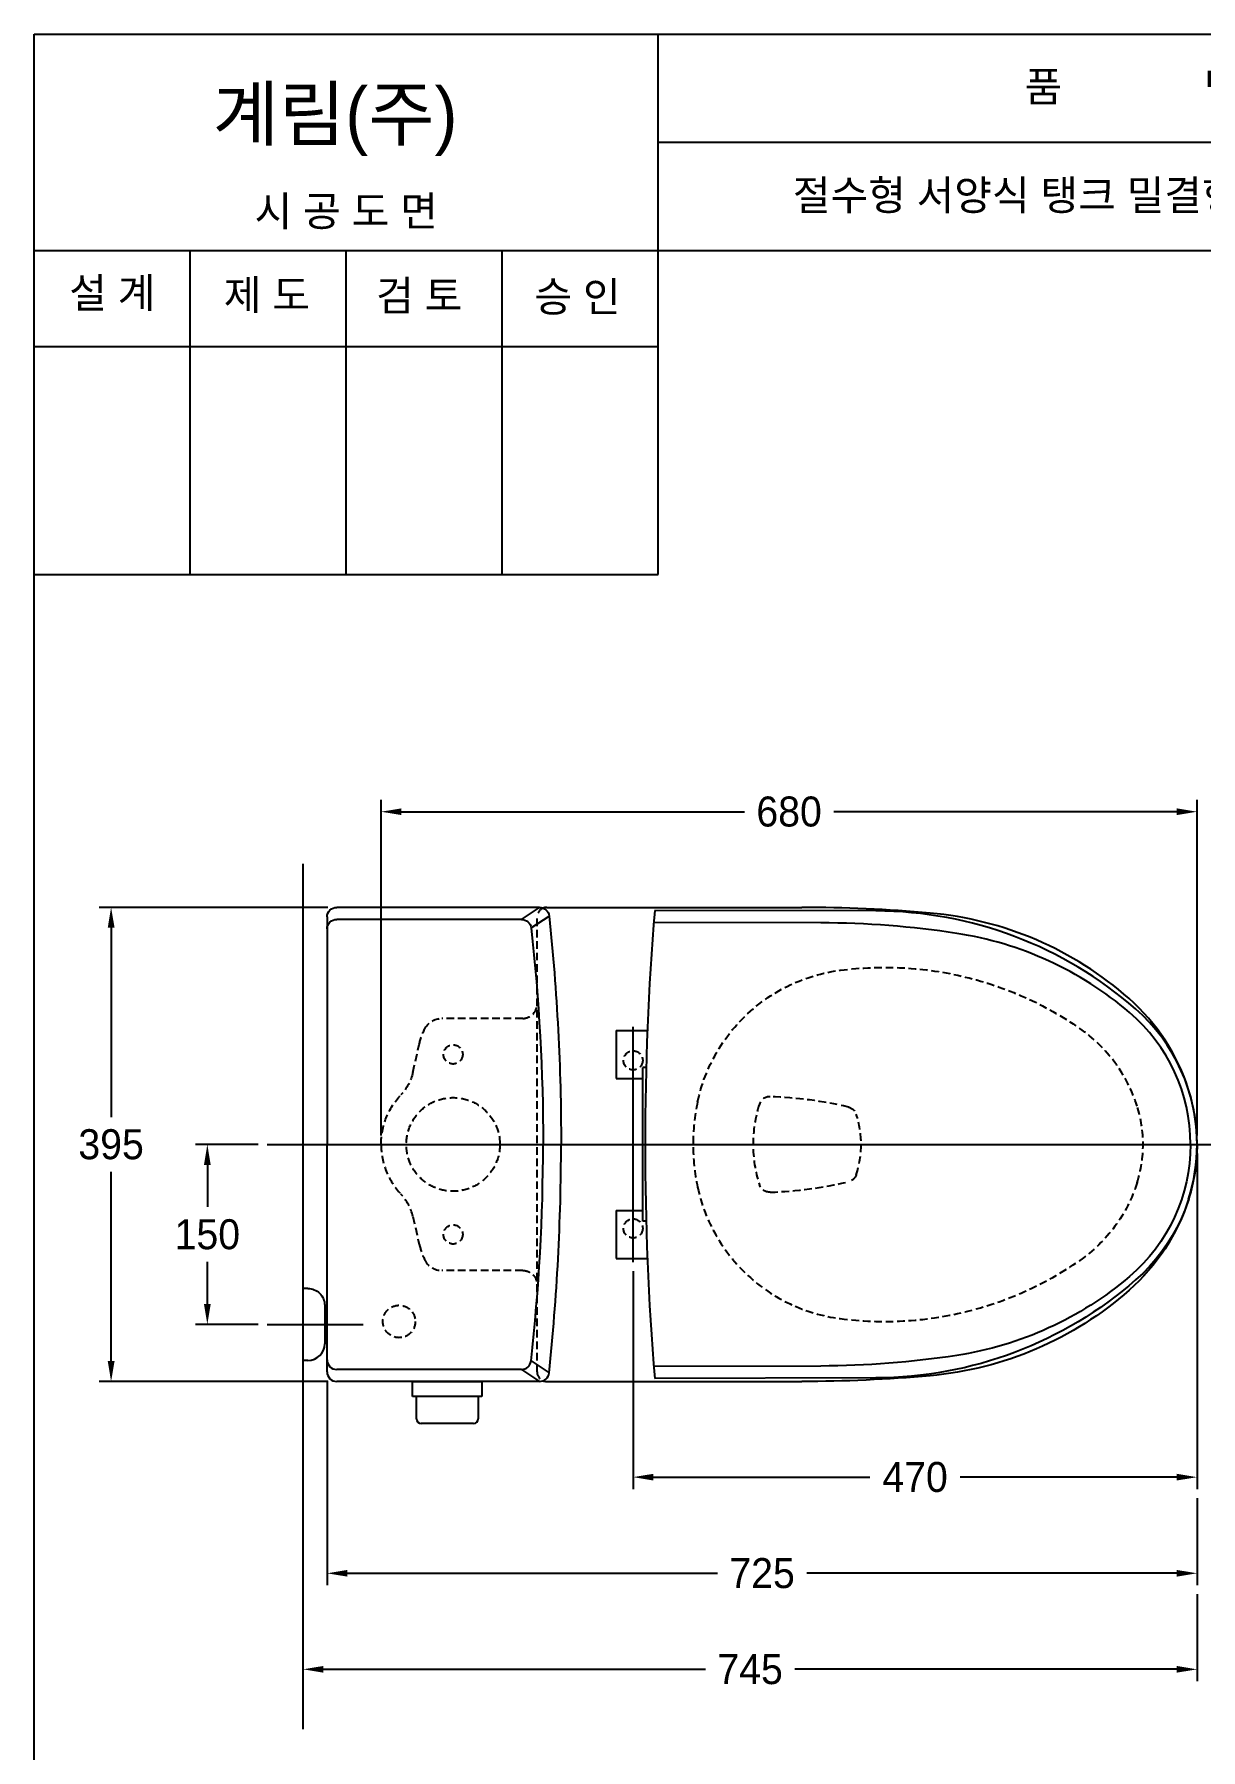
# Model space of a CAD drawing. Header units: millimetres. Extents: x 0 to 1800, y -67 to 2530.
# Drawn here: x 0 to 972, y 1101 to 2530 of the extents above; entities that cross this region are included whole.
import ezdxf
from ezdxf.enums import TextEntityAlignment as Align
from ezdxf.lldxf.tags import DXFTag

# ---------------------------------------------------------------- set-up
doc = ezdxf.new("R2010")
doc.units = ezdxf.units.MM
doc.linetypes.add('DASHED2', pattern=[9.525, 6.35, -3.175])
for name, color, linetype in [('TEXT', 7, 'Continuous'), ('내부선 및 부속', 4, 'Continuous'), ('도각라인', 255, 'Continuous'), ('외형선', 3, 'Continuous'), ('점선', 6, 'DASHED2'), ('중심선', 1, 'DASHED'), ('치수선', 7, 'Continuous')]:
    doc.layers.add(name, color=color, linetype=linetype)
doc.styles.add('____', font='')
doc.styles.add('타이틀', font='H2GTRM.TTF', dxfattribs={"height": 25})
doc.styles.get('____').set_extended_font_data('굴림')
tags = doc.linetypes.add('DASHDOT', pattern=[70, 31, -13, 13, -13]).pattern_tags.tags
tags[10:11] = [DXFTag(74, 4), DXFTag(75, 0), DXFTag(340, '0'), DXFTag(46, 0.0), DXFTag(50, 0.0), DXFTag(44, 0.0), DXFTag(45, 0.0)]
tags[8:9] = [DXFTag(74, 4), DXFTag(75, 0), DXFTag(340, '0'), DXFTag(46, 0.0), DXFTag(50, 0.0), DXFTag(44, 0.0), DXFTag(45, 0.0)]
tags[6:7] = [DXFTag(74, 4), DXFTag(75, 0), DXFTag(340, '0'), DXFTag(46, 0.0), DXFTag(50, 0.0), DXFTag(44, 0.0), DXFTag(45, 0.0)]
tags[4:5] = [DXFTag(74, 4), DXFTag(75, 0), DXFTag(340, '0'), DXFTag(46, 0.0), DXFTag(50, 0.0), DXFTag(44, 0.0), DXFTag(45, 0.0)]
tags = doc.linetypes.add('DASHED', pattern=[25.72, 12.86, -12.86]).pattern_tags.tags
tags[6:7] = [DXFTag(74, 4), DXFTag(75, 0), DXFTag(340, '0'), DXFTag(46, 0.0), DXFTag(50, 0.0), DXFTag(44, 0.0), DXFTag(45, 0.0)]
tags[4:5] = [DXFTag(74, 4), DXFTag(75, 0), DXFTag(340, '0'), DXFTag(46, 0.0), DXFTag(50, 0.0), DXFTag(44, 0.0), DXFTag(45, 0.0)]
doc.dimstyles.new('MSADIM', dxfattribs={"dimtxt": 33, "dimasz": 17, "dimexe": 10, "dimexo": 7.5, "dimgap": 10, "dimtad": 0, "dimtih": 1, "dimtoh": 1, "dimdec": 0, "dimzin": 1, "dimdsep": 46, "dimtxsty": '____', "dimcen": 11.25, "dimadec": 0, "dimazin": 0, "dimtfac": 1, "dimtdec": 0, "dimtix": 1, "dimtmove": 0, "dimatfit": 3, "dimfxl": 1, "dimtolj": 1, "dimtzin": 1, "dimarcsym": 0})

# ---------------------------------------------------------------- blocks, each defined once
blk = doc.blocks.new('*D2')
at = {"layer": '치수선', "color": 0, "linetype": 'Continuous', "lineweight": -2, "transparency": 16777216}
for p, q in [((289, 1612.6), (289, 1892.3)), ((969, 1612.6), (969, 1892.3)), ((306, 1882.3), (591.8, 1882.3)), ((952, 1882.3), (666.3, 1882.3))]:
    blk.add_line(p, q, dxfattribs=at)
at = {"layer": '치수선', "color": 0, "linetype": 'Continuous', "transparency": 16777216}
for points in [[(306, 1885.1), (306, 1879.5), (289, 1882.3)], [(952, 1885.1), (952, 1879.5), (969, 1882.3)]]:
    blk.add_solid(points, dxfattribs=at)
at = {"layer": '치수선', "color": 0, "linetype": 'Continuous', "transparency": 16777216, "insert": (629, 1882.3), "char_height": 25, "attachment_point": 5, "style": '____'}
blk.add_mtext('\\A1;680', dxfattribs=at)
blk = doc.blocks.new('*D3')
at = {"layer": '치수선', "color": 0, "linetype": 'Continuous', "lineweight": -2, "transparency": 16777216}
for p, q in [((969, 1597.6), (969, 1317.9)), ((499, 1499.6), (499, 1317.9)), ((516, 1327.9), (696.4, 1327.9)), ((952, 1327.9), (771.7, 1327.9))]:
    blk.add_line(p, q, dxfattribs=at)
at = {"layer": '치수선', "color": 0, "linetype": 'Continuous', "transparency": 16777216}
for points in [[(516, 1330.7), (516, 1325.1), (499, 1327.9)], [(952, 1330.7), (952, 1325.1), (969, 1327.9)]]:
    blk.add_solid(points, dxfattribs=at)
at = {"layer": '치수선', "color": 0, "linetype": 'Continuous', "transparency": 16777216, "insert": (734, 1327.9), "char_height": 25, "attachment_point": 5, "style": '____'}
blk.add_mtext('\\A1;470', dxfattribs=at)
blk = doc.blocks.new('*D4')
at = {"layer": '치수선', "color": 0, "linetype": 'Continuous', "lineweight": -2, "transparency": 16777216}
for p, q in [((244, 1408.1), (244, 1237.8)), ((969, 1310.4), (969, 1237.8)), ((261, 1247.8), (569.4, 1247.8)), ((952, 1247.8), (643.7, 1247.8))]:
    blk.add_line(p, q, dxfattribs=at)
at = {"layer": '치수선', "color": 0, "linetype": 'Continuous', "transparency": 16777216}
for points in [[(261, 1250.6), (261, 1245), (244, 1247.8)], [(952, 1250.6), (952, 1245), (969, 1247.8)]]:
    blk.add_solid(points, dxfattribs=at)
at = {"layer": '치수선', "color": 0, "linetype": 'Continuous', "transparency": 16777216, "insert": (606.5, 1247.8), "char_height": 25, "attachment_point": 5, "style": '____'}
blk.add_mtext('\\A1;725', dxfattribs=at)
blk = doc.blocks.new('*D5')
at = {"layer": '치수선', "color": 0, "linetype": 'Continuous', "lineweight": -2, "transparency": 16777216}
for p, q in [((969, 1230.3), (969, 1157.8)), ((224, 1175.3), (224, 1177.8)), ((241, 1167.8), (559.4, 1167.8)), ((952, 1167.8), (633.7, 1167.8))]:
    blk.add_line(p, q, dxfattribs=at)
at = {"layer": '치수선', "color": 0, "linetype": 'Continuous', "transparency": 16777216}
for points in [[(241, 1170.6), (241, 1165), (224, 1167.8)], [(952, 1170.6), (952, 1165), (969, 1167.8)]]:
    blk.add_solid(points, dxfattribs=at)
at = {"layer": '치수선', "color": 0, "linetype": 'Continuous', "transparency": 16777216, "insert": (596.5, 1167.8), "char_height": 25, "attachment_point": 5, "style": '____'}
blk.add_mtext('\\A1;745', dxfattribs=at)
blk = doc.blocks.new('*D6')
at = {"layer": '치수선', "color": 0, "linetype": 'Continuous', "lineweight": -2, "transparency": 16777216}
for p, q in [((186.5, 1605.1), (134.2, 1605.1)), ((144.2, 1588.1), (144.2, 1553)), ((144.2, 1472.1), (144.2, 1507.3)), ((186.5, 1455.1), (134.2, 1455.1))]:
    blk.add_line(p, q, dxfattribs=at)
at = {"layer": '치수선', "color": 0, "linetype": 'Continuous', "transparency": 16777216}
for points in [[(141.4, 1588.1), (147, 1588.1), (144.2, 1605.1)], [(141.4, 1472.1), (147, 1472.1), (144.2, 1455.1)]]:
    blk.add_solid(points, dxfattribs=at)
at = {"layer": '치수선', "color": 0, "linetype": 'Continuous', "transparency": 16777216, "insert": (144.2, 1530.1), "char_height": 25, "attachment_point": 5, "style": '____'}
blk.add_mtext('\\A1;150', dxfattribs=at)
blk = doc.blocks.new('*D7')
at = {"layer": '치수선', "color": 0, "linetype": 'Continuous', "lineweight": -2, "transparency": 16777216}
for p, q in [((244.5, 1802.6), (54, 1802.6)), ((64, 1785.6), (64, 1627.9)), ((64, 1424.6), (64, 1582.3)), ((244.5, 1407.6), (54, 1407.6))]:
    blk.add_line(p, q, dxfattribs=at)
at = {"layer": '치수선', "color": 0, "linetype": 'Continuous', "transparency": 16777216}
for points in [[(61.2, 1785.6), (66.9, 1785.6), (64, 1802.6)], [(61.2, 1424.6), (66.9, 1424.6), (64, 1407.6)]]:
    blk.add_solid(points, dxfattribs=at)
at = {"layer": '치수선', "color": 0, "linetype": 'Continuous', "transparency": 16777216, "insert": (64, 1605.1), "char_height": 25, "attachment_point": 5, "style": '____'}
blk.add_mtext('\\A1;395', dxfattribs=at)

msp = doc.modelspace()

# ---------------------------------------------------------------- linework, layer by layer
at = {"layer": '내부선 및 부속', "linetype": 'Continuous'}
for p, q in [((655.4, 1789.7), (516.2, 1790.1)), ((701.4, 1799.6), (517, 1800.1)), ((485, 1700.1), (485, 1660.1)), ((485, 1700.1), (510.9, 1700.1)), ((485, 1660.1), (507, 1660.1)), ((507, 1541.1), (507, 1669.1)), ((509.9, 1669.1), (507, 1669.1)), ((485, 1550.1), (485, 1510.1)), ((485, 1550.1), (507, 1550.1)), ((509.9, 1541.1), (507, 1541.1)), ((485, 1510.1), (510.9, 1510.1)), ((228, 1485.1), (224, 1485.1)), ((242, 1471.1), (242, 1439.1)), ((244, 1465.4), (242, 1465.4)), ((244, 1444.9), (242, 1444.9)), ((228, 1425.1), (224, 1425.1)), ((655.4, 1420.5), (516.2, 1420.1)), ((315.1, 1395.1), (315.1, 1407.6)), ((373, 1407.6), (373, 1395.1)), ((701.4, 1410.6), (517, 1410.1)), ((373, 1395.1), (315.1, 1395.1)), ((318.5, 1376.6), (318.5, 1395.1)), ((370, 1395.1), (370, 1376.6)), ((366, 1372.6), (322.5, 1372.6))]:
    msp.add_line(p, q, dxfattribs=at)
at = {"layer": '내부선 및 부속', "linetype": 'Continuous', "flags": 128}
for points in [[(963.5, 1605.1, -0.219854), (912.7, 1495.1)], [(969, 1605.1, -0.216307), (917.8, 1492.2)], [(917.8, 1492.2, -0.18096), (701.4, 1410.6)], [(912.7, 1495.1, -0.139094), (768.7, 1429.3)], [(228, 1485.1, -0.414214), (242, 1471.1)], [(768.7, 1429.3, -0.037446), (655.4, 1420.5)]]:
    msp.add_lwpolyline(points, format="xyb", dxfattribs=at)
at = {"layer": '내부선 및 부속', "linetype": 'Continuous'}
for centre, radius, start, end in [((2874.3, 1605.1), 2365.3, 175.2711, 184.7289), ((653.4, 1029.7), 760, 81.2725, 89.8506), ((700.5, 1469.6), 330, 48.8217, 89.8506), ((724.7, 1494.3), 290, 49.5978, 81.2725), ((819, 1605.1), 144.5, 0, 49.5978), ((819, 1605.1), 150, 0, 48.8217), ((228, 1439.1), 14, 270, 360), ((322.5, 1376.6), 4, 180, 270), ((366, 1376.6), 4, 270, 0)]:
    msp.add_arc(centre, radius, start, end, dxfattribs=at)
at = {"layer": '도각라인', "color": 7}
for p, q in [((0, 0), (0, 2530)), ((0, 2530), (1800, 2530)), ((520, 2080), (520, 2530)), ((520, 2440), (1800, 2440)), ((0, 2350), (1800, 2350)), ((130, 2080), (130, 2350)), ((260, 2080), (260, 2350)), ((390, 2080), (390, 2350)), ((0, 2270), (520, 2270)), ((0, 2080), (520, 2080))]:
    msp.add_line(p, q, dxfattribs=at)
at = {"layer": '외형선', "linetype": 'Continuous'}
for p, q in [((224, 1118), (224, 1838.9)), ((421, 1802.6), (252, 1802.6)), ((406, 1792.6), (421, 1802.6)), ((427, 1802.6), (639.6, 1802.6)), ((244, 1794.6), (244, 1605.1)), ((406, 1792.6), (252, 1792.6)), ((414, 1785.5), (429, 1795.4)), ((244, 1415.6), (244, 1605.1)), ((224, 1421.1), (224, 1488.8)), ((224, 1425.1), (224, 1485.1)), ((406, 1417.6), (252, 1417.6)), ((406, 1417.6), (421, 1407.6)), ((414, 1424.7), (429, 1414.8)), ((421, 1407.6), (252, 1407.6)), ((315.1, 1407.6), (373, 1407.6)), ((427, 1407.6), (639.6, 1407.6))]:
    msp.add_line(p, q, dxfattribs=at)
at = {"layer": '외형선', "linetype": 'Continuous', "flags": 128}
for points in [[(244, 1794.6, -0.414214), (252, 1802.6)], [(421, 1802.6, -0.383657), (429, 1795.4)], [(244, 1784.6, -0.414214), (252, 1792.6)], [(406, 1792.6, -0.381976), (414, 1785.5)], [(429, 1795.4, -0.026367), (439, 1605.1)], [(414, 1785.5, -0.027834), (424, 1605.1)], [(962, 1559.6, -0.135941), (912.3, 1483.6)], [(912.3, 1483.6, -0.159563), (746.5, 1412.4)], [(746.5, 1412.4, -0.022302), (639.6, 1407.6)]]:
    msp.add_lwpolyline(points, format="xyb", dxfattribs=at)
at = {"layer": '외형선', "linetype": 'Continuous'}
for centre, radius, start, end in [((427, 1794.6), 8, 90, 112.0246), ((639.6, 602.6), 1200, 84.8897, 90), ((720.7, 1509), 290, 48.6262, 84.8897), ((800, 1599), 170, 17.6606, 48.6262), ((819, 1605.1), 150, 342.3394, 17.6606), ((-1200, 1605.1), 1624, 353.6227, 0), ((-1369.5, 1605.1), 1808.5, 353.9586, 0), ((252, 1425.6), 8, 180, 270), ((252, 1415.6), 8, 180, 270), ((406, 1425.6), 8, 270, 353.6227), ((421, 1415.6), 8, 270, 353.9586), ((427, 1415.6), 8, 247.9754, 270)]:
    msp.add_arc(centre, radius, start, end, dxfattribs=at)
msp.add_open_spline([(963.7, 1605.1), (963.7, 1605), (963.7, 1605), (963.7, 1604.9)], degree=3, dxfattribs=at)
msp.add_open_spline([(963.7, 1605.1), (963.7, 1605), (963.7, 1605), (963.7, 1604.9)], degree=3, dxfattribs=at)
at = {"layer": '점선'}
for p, q in [((419, 1415.6), (419, 1794.6)), ((407, 1710.1), (339.6, 1710.1)), ((315.5, 1665.1), (320.8, 1688.5)), ((315.5, 1545.1), (320.8, 1521.7)), ((407, 1500.1), (339.6, 1500.1))]:
    msp.add_line(p, q, dxfattribs=at)
at = {"layer": '점선', "flags": 128}
for points in [[(552.8, 1640.6, -0.317582), (671.5, 1750.2)], [(671.5, 1750.2, -0.186188), (871.2, 1701.8)], [(320.8, 1688.5, -0.055053), (325.2, 1701)], [(325.2, 1701, -0.289681), (339.6, 1710.1)], [(315.5, 1665.1, -0.135013), (305.5, 1646.4)], [(289, 1605.1, -0.192258), (305.5, 1646.4)], [(678.4, 1636.2, -0.26174), (685, 1630.3)], [(685, 1579.9, -0.26174), (678.4, 1574)], [(919.1, 1573.3, -0.165632), (871.2, 1508.4)], [(613.2, 1565.3, -0.336618), (604.3, 1571.5)], [(407, 1500.1, -0.414214), (419, 1488.1)]]:
    msp.add_lwpolyline(points, format="xyb", dxfattribs=at)
at = {"layer": '점선'}
for centre, radius in [((349, 1680.1), 8), ((499, 1675.1), 8), ((349, 1605.1), 39), ((349, 1530.1), 8), ((499, 1535.1), 8), ((304, 1457.6), 13.5)]:
    msp.add_circle(centre, radius, dxfattribs=at)
for centre, radius, start, end in [((427, 1794.6), 8, 112.0246, 180), ((407, 1722.1), 12, 270, 0), ((800, 1599), 125, 17.6606, 55.2792), ((612.9, 1635.9), 9, 87.8182, 162.2348), ((599.9, 1295.2), 350, 77.0267, 87.8182), ((719, 1605.1), 170, 167.9428, 192.0572), ((709, 1605.1), 110, 162.2348, 197.7652), ((609, 1605.1), 80, 341.6434, 18.3566), ((819, 1605.1), 105, 342.3394, 17.6606), ((349, 1605.1), 60, 180, 223.5311), ((599.9, 1915), 350, 272.1818, 282.9733), ((276.5, 1536.2), 40, 12.7744, 43.5311), ((689.7, 1598.8), 140, 192.0572, 262.5328), ((379.4, 1535), 60, 192.7743, 205.3787), ((339.6, 1516.1), 16, 205.3787, 270.0934), ((708.6, 1743), 285.4, 262.5328, 304.7208), ((427, 1415.6), 8, 180, 247.9754)]:
    msp.add_arc(centre, radius, start, end, dxfattribs=at)
at = {"layer": '중심선', "linetype": 'DASHDOT'}
for p, q in [((499, 1507.1), (499, 1703.1)), ((194, 1605.1), (999, 1605.1)), ((194, 1455.1), (274, 1455.1))]:
    msp.add_line(p, q, dxfattribs=at)

# ---------------------------------------------------------------- texts
at = {"layer": 'TEXT', "style": '타이틀'}
for s, p in [('품             명', (915.7, 2486.4)), ('절수형 서양식 탱크 밀결형 사이펀 변기', (905.8, 2396)), ('시 공 도 면', (259.9, 2382.7)), ('설 계', (65, 2314.6)), ('제 도', (193.8, 2312.9)), ('검 토', (320.8, 2312.3)), ('승 인', (452.7, 2311.4))]:
    msp.add_text(s, height=25, dxfattribs=at).set_placement(p, align=Align.MIDDLE_CENTER)
msp.add_text('계림(주)', height=44, dxfattribs=at).set_placement((148.7, 2441.8))

# ---------------------------------------------------------------- dimensions: what is measured, and where the dimension line sits
at = {"layer": '치수선', "linetype": 'Continuous'}
for base, p1, p2, picture, middle in [((969, 1882.3), (289, 1605.1), (969, 1605.1), '*D2', (629, 1882.3)), ((969, 1327.9), (499, 1507.1), (969, 1605.1), '*D3', (734, 1327.9)), ((969, 1247.8), (244, 1415.6), (969, 1317.9), '*D4', (606.5, 1247.8))]:
    dim = msp.add_linear_dim(base=base, p1=p1, p2=p2, dimstyle='MSADIM', override={"dimtxt": 25}, dxfattribs=at)
    dim.commit()
    dim.dimension.update_dxf_attribs({"geometry": picture, "text_midpoint": middle, "dimtype": 160})
for base, p1, p2, picture, middle in [((64, 1407.6), (252, 1802.6), (252, 1407.6), '*D7', (64, 1605.1)), ((144.2, 1605.1), (194, 1455.1), (194, 1605.1), '*D6', (144.2, 1530.1))]:
    dim = msp.add_linear_dim(base=base, p1=p1, p2=p2, angle=90, dimstyle='MSADIM', override={"dimtxt": 25}, dxfattribs=at)
    dim.commit()
    dim.dimension.update_dxf_attribs({"geometry": picture, "text_midpoint": middle, "dimtype": 160})
dim = msp.add_linear_dim(base=(224, 1167.8), p1=(969, 1237.8), p2=(224, 1167.8), dimstyle='MSADIM', override={"dimtxt": 25}, dxfattribs=at)
dim.commit()
dim.dimension.update_dxf_attribs({"geometry": '*D5', "text_midpoint": (596.5, 1167.8)})

doc.saveas('drawing.dxf')
